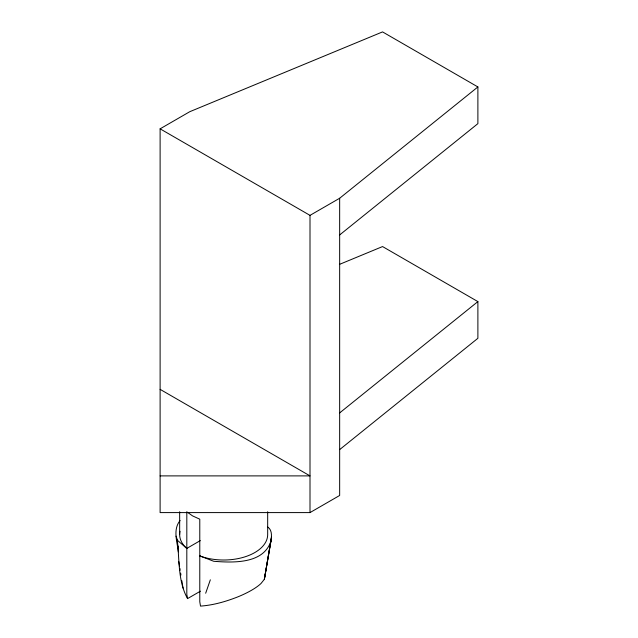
<?xml version="1.0" encoding="UTF-8"?>
<svg xmlns="http://www.w3.org/2000/svg" width="638" height="638" viewBox="0 0 638 638"><rect width="100%" height="100%" fill="white"/><g stroke="black" fill="none" stroke-linecap="round" stroke-linejoin="round"><path stroke-width="0.96" d="M187.46 512.266L192.548 515.879L199.782 519.188L199.782 601.738L200.507 606.1C213.339 605.199 225.844 601.586 237.767 596.897A44.11 12.888 -17.5 0 0 261.006 583.483L264.355 579.304L270.959 541C271.692 536.406 272.266 529.859 267.689 527.02M205.675 593.236L210.341 579.814M270.959 541C263.677 564.072 233.189 562.804 213.722 561.28L199.782 555.881L201.664 556.607A44.006 25.408 0 0 0 267.673 534.604L267.673 511.724M180.107 520.504C172.723 529.556 177.157 541.582 178.345 551.822M339.655 198.251L477.886 86.943L382.553 31.9L189.765 111.706L160.114 128.828L160.114 512.593L310.004 512.593L339.655 495.471L339.655 198.251L310.004 215.365L160.114 128.828M339.655 234.944L477.886 123.636L477.886 86.943M339.655 412.906L477.886 301.599L382.553 246.563L339.408 264.419M339.655 449.607L477.886 338.292L477.886 301.599M176.088 536.151L177.46 540.354L186.814 548.401L200.308 540.601M177.651 542.954L177.276 540.011C179.557 559.462 177.739 580.939 187.548 598.611L200.428 591.179M160.114 475.892L310.004 475.892L160.114 389.355M186.814 548.401L185.554 547.308A44.006 25.408 0 0 1 180.036 531.294M187.548 598.611L186.814 594.249L186.814 511.7M182.316 583.65L183.034 588.116M178.792 561.6L179.557 566.392M179.868 568.314L180.171 570.228M180.634 573.099L180.937 575.021M181.854 580.771L182.165 582.685M178.026 545.897L178.281 547.859M310.004 215.365L310.004 512.593M179.661 511.724L179.661 534.604M271.533 537.029L264.355 579.304L271.533 537.029"/></g></svg>
